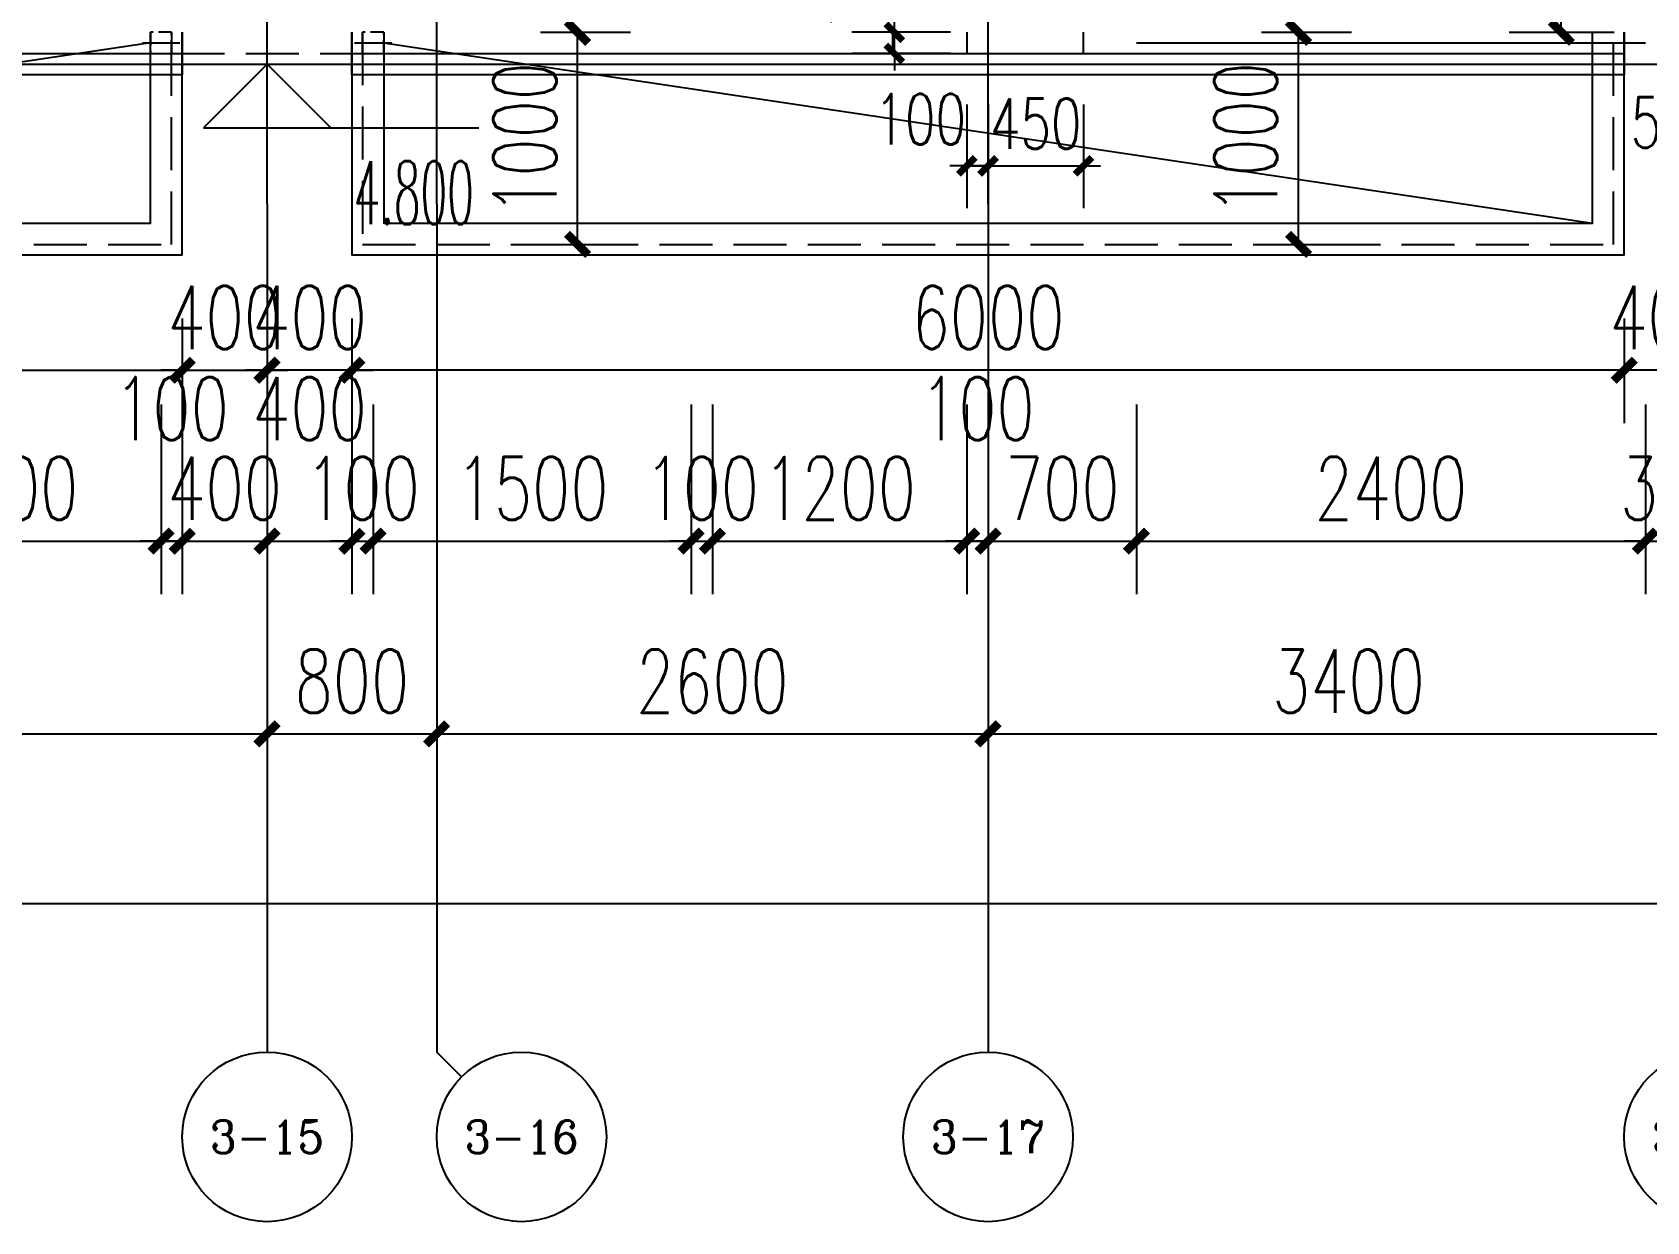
# Model space of a CAD drawing. Extents: x -59851 to 653804, y -249523 to 437614.
# Drawn here: x -18021 to -10408, y 130380 to 135988 of the extents above; entities that cross this region are included whole.
import ezdxf
from ezdxf.enums import TextEntityAlignment as Align

# ---------------------------------------------------------------- set-up
doc = ezdxf.new("R2010")
doc.units = 0
doc.header["$LTSCALE"] = 1000
doc.header["$MEASUREMENT"] = 0
doc.linetypes.add('DASH', pattern=[0.35, 0.25, -0.1])
for name, color, linetype in [('A-ROOF', 7, 'Continuous'), ('A-外装饰线脚', 7, 'Continuous'), ('A-第三道尺寸线', 105, 'Continuous'), ('A-线脚看线', 9, 'Continuous'), ('A-雨棚', 153, 'Continuous'), ('AXIS', 3, 'Continuous'), ('AXIS_TEXT', 7, 'Continuous'), ('DIM_ELEV', 3, 'Continuous'), ('DIM_SYMB', 3, 'Continuous'), ('DOTE', 16, 'Continuous'), ('PUB_TEXT', 7, 'Continuous'), ('ys', 154, 'Continuous')]:
    doc.layers.add(name, color=color, linetype=linetype)
doc.layers.add('A-第四道尺寸线(线脚尺寸)', color=105, linetype='Continuous', lineweight=5)
doc.styles.add('_TCH_AXIS', font='COMPLEX', dxfattribs={"bigfont": 'GBCBIG'})
doc.styles.add('_TCH_DIM', font='SIMPLEX.shx', dxfattribs={"width": 0.7, "bigfont": 'GBCBIG.shx'})
doc.styles.add('_TCH_DIM_T3', font='SIMPLEX.shx', dxfattribs={"width": 0.705882, "bigfont": 'GBCBIG.shx'})
doc.styles.add('COMPLEX', font='COMPLEX')
doc.dimstyles.new('_TCH_ARCH&&100', dxfattribs={"dimtxt": 297.5, "dimasz": 100, "dimexe": 250, "dimexo": 300, "dimgap": 100, "dimtad": 1, "dimdec": 0, "dimzin": 0, "dimdsep": 46, "dimtxsty": '_TCH_DIM_T3', "dimblk": 'ARCHTICK', "dimcen": 0.09, "dimclrt": 7, "dimazin": 2, "dimtfac": 1, "dimtdec": 0, "dimtix": 1, "dimtmove": 2, "dimatfit": 3, "dimfxl": 0, "dimtolj": 1, "dimtzin": 0, "dimarcsym": 0})
doc.dimstyles.new('_TCH_ARCH&&80', dxfattribs={"dimtxt": 238, "dimasz": 80, "dimexe": 200, "dimexo": 240, "dimgap": 80, "dimtad": 1, "dimdec": 0, "dimzin": 0, "dimdsep": 46, "dimtxsty": '_TCH_DIM_T3', "dimblk": 'ARCHTICK', "dimcen": 0.09, "dimclrt": 7, "dimazin": 2, "dimtfac": 1, "dimtdec": 0, "dimtix": 1, "dimtmove": 2, "dimatfit": 3, "dimfxl": 0, "dimtolj": 1, "dimtzin": 0, "dimarcsym": 0})

# ---------------------------------------------------------------- blocks, each defined once
blk = doc.blocks.new('zhouxianshouceng0329')
at = {"layer": 'DOTE'}
for p, q in [((-16913.7, 194580), (-16913.7, 205888.3)), ((-16113.7, 194580), (-16113.7, 205888.3)), ((-13513.7, 194580), (-13513.7, 205888.3))]:
    blk.add_line(p, q, dxfattribs=at)
blk = doc.blocks.new('2fxianjiao0331')
at = {"layer": 'A-外装饰线脚'}
blk.add_lwpolyline([(-185709.1, 135988.3), (-185709.1, 135888.3), (-185159.1, 135888.3), (-185159.1, 135988.3)], dxfattribs=at)
at = {"layer": 'A-线脚看线'}
blk.add_lwpolyline([(-184909.1, 135938.3), (-182509.1, 135938.3)], dxfattribs=at)
blk = doc.blocks.new('_ArchTick')
at = {"color": 0, "linetype": 'ByBlock', "const_width": 0.4}
blk.add_lwpolyline([(-0.5, -0.5), (0.5, 0.5)], dxfattribs=at)
blk = doc.blocks.new('*D298')
at = {"layer": 'A-第四道尺寸线(线脚尺寸)', "color": 0, "lineweight": -2, "transparency": 16777216}
for p, q in [((-13613.7, 135648.3), (-13613.7, 135158.7)), ((-13513.7, 135648.3), (-13513.7, 135158.7)), ((-13613.7, 135358.7), (-13693.7, 135358.7)), ((-13613.7, 135358.7), (-13513.7, 135358.7)), ((-13513.7, 135358.7), (-13433.7, 135358.7))]:
    blk.add_line(p, q, dxfattribs=at)
at = {"layer": 'Defpoints', "color": 0, "transparency": 16777216}
for p in [(-13613.7, 135888.3), (-13513.7, 135888.3), (-13513.7, 135358.7)]:
    blk.add_point(p, dxfattribs=at)
at = {"layer": 'A-第四道尺寸线(线脚尺寸)', "color": 0, "lineweight": -2, "transparency": 16777216, "xscale": 80, "yscale": 80, "zscale": 80}
blk.add_blockref('_ArchTick', (-13613.7, 135358.7), dxfattribs=at)
at = {"layer": 'A-第四道尺寸线(线脚尺寸)', "color": 0, "lineweight": -2, "transparency": 16777216, "xscale": 80, "yscale": 80, "zscale": 80, "rotation": 180}
blk.add_blockref('_ArchTick', (-13513.7, 135358.7), dxfattribs=at)
at = {"layer": 'A-第四道尺寸线(线脚尺寸)', "color": 7, "transparency": 16777216, "insert": (-13833.7, 135578.7), "char_height": 238, "attachment_point": 5, "style": '_TCH_DIM_T3'}
blk.add_mtext('\\A1;100', dxfattribs=at)
blk = doc.blocks.new('*D299')
at = {"layer": 'A-第四道尺寸线(线脚尺寸)', "color": 0, "lineweight": -2, "transparency": 16777216}
for p, q in [((-13513.7, 135648.3), (-13513.7, 135158.7)), ((-13063.7, 135648.3), (-13063.7, 135158.7)), ((-13513.7, 135358.7), (-13593.7, 135358.7)), ((-13513.7, 135358.7), (-13063.7, 135358.7)), ((-13063.7, 135358.7), (-12983.7, 135358.7))]:
    blk.add_line(p, q, dxfattribs=at)
at = {"layer": 'Defpoints', "color": 0, "transparency": 16777216}
for p in [(-13513.7, 135888.3), (-13063.7, 135888.3), (-13063.7, 135358.7)]:
    blk.add_point(p, dxfattribs=at)
at = {"layer": 'A-第四道尺寸线(线脚尺寸)', "color": 0, "lineweight": -2, "transparency": 16777216, "xscale": 80, "yscale": 80, "zscale": 80}
blk.add_blockref('_ArchTick', (-13513.7, 135358.7), dxfattribs=at)
at = {"layer": 'A-第四道尺寸线(线脚尺寸)', "color": 0, "lineweight": -2, "transparency": 16777216, "xscale": 80, "yscale": 80, "zscale": 80, "rotation": 180}
blk.add_blockref('_ArchTick', (-13063.7, 135358.7), dxfattribs=at)
at = {"layer": 'A-第四道尺寸线(线脚尺寸)', "color": 7, "transparency": 16777216, "insert": (-13288.7, 135557.7), "char_height": 238, "attachment_point": 5, "style": '_TCH_DIM_T3'}
blk.add_mtext('\\A1;450', dxfattribs=at)
blk = doc.blocks.new('*D300')
at = {"layer": 'A-第四道尺寸线(线脚尺寸)', "color": 0, "lineweight": -2, "transparency": 16777216}
for p, q in [((-10163.7, 135648.3), (-10163.7, 135143)), ((-10113.7, 135648.3), (-10113.7, 135143)), ((-10163.7, 135343), (-10243.7, 135343)), ((-10163.7, 135343), (-10113.7, 135343)), ((-10113.7, 135343), (-10033.7, 135343))]:
    blk.add_line(p, q, dxfattribs=at)
at = {"layer": 'Defpoints', "color": 0, "transparency": 16777216}
for p in [(-10163.7, 135888.3), (-10113.7, 135888.3), (-10113.7, 135343)]:
    blk.add_point(p, dxfattribs=at)
at = {"layer": 'A-第四道尺寸线(线脚尺寸)', "color": 0, "lineweight": -2, "transparency": 16777216, "xscale": 80, "yscale": 80, "zscale": 80}
blk.add_blockref('_ArchTick', (-10163.7, 135343), dxfattribs=at)
at = {"layer": 'A-第四道尺寸线(线脚尺寸)', "color": 0, "lineweight": -2, "transparency": 16777216, "xscale": 80, "yscale": 80, "zscale": 80, "rotation": 180}
blk.add_blockref('_ArchTick', (-10113.7, 135343), dxfattribs=at)
at = {"layer": 'A-第四道尺寸线(线脚尺寸)', "color": 7, "transparency": 16777216, "insert": (-10338.9, 135563), "char_height": 238, "attachment_point": 5, "style": '_TCH_DIM_T3'}
blk.add_mtext('\\A1;50', dxfattribs=at)
blk = doc.blocks.new('*D310')
at = {"layer": 'A-第四道尺寸线(线脚尺寸)', "color": 0, "lineweight": -2, "transparency": 16777216}
for p, q in [((-13955.6, 135988.3), (-13955.6, 136068.3)), ((-13690.2, 135988.3), (-14155.6, 135988.3)), ((-13955.6, 135888.3), (-13955.6, 135988.3)), ((-13690.2, 135888.3), (-14155.6, 135888.3)), ((-13955.6, 135888.3), (-13955.6, 135808.3))]:
    blk.add_line(p, q, dxfattribs=at)
at = {"layer": 'Defpoints', "color": 0, "transparency": 16777216}
for p in [(-13955.6, 135988.3), (-13450.2, 135988.3), (-13450.2, 135888.3)]:
    blk.add_point(p, dxfattribs=at)
at = {"layer": 'A-第四道尺寸线(线脚尺寸)', "color": 0, "lineweight": -2, "transparency": 16777216, "xscale": 80, "yscale": 80, "zscale": 80}
for p, rotation in [((-13955.6, 135988.3), 270), ((-13955.6, 135888.3), 90)]:
    blk.add_blockref('_ArchTick', p, dxfattribs=dict(at, rotation=rotation))
at = {"layer": 'A-第四道尺寸线(线脚尺寸)', "color": 7, "transparency": 16777216, "insert": (-14175.6, 136208.3), "char_height": 238, "attachment_point": 5, "rotation": 90, "style": '_TCH_DIM_T3'}
blk.add_mtext('\\A1;100', dxfattribs=at)
blk = doc.blocks.new('*D1005')
at = {"layer": 'A-第三道尺寸线', "color": 0, "lineweight": -2, "transparency": 16777216}
for p, q in [((-11056.4, 137588.3), (-10560.4, 137588.3)), ((-10810.4, 135988.3), (-10810.4, 137588.3)), ((-11056.4, 135988.3), (-10560.4, 135988.3))]:
    blk.add_line(p, q, dxfattribs=at)
at = {"layer": 'Defpoints', "color": 0, "transparency": 16777216}
for p in [(-11356.4, 137588.3), (-10810.4, 137588.3), (-11356.4, 135988.3)]:
    blk.add_point(p, dxfattribs=at)
at = {"layer": 'A-第三道尺寸线', "color": 0, "lineweight": -2, "transparency": 16777216, "xscale": 100, "yscale": 100, "zscale": 100}
for p, rotation in [((-10810.4, 137588.3), 90), ((-10810.4, 135988.3), 270)]:
    blk.add_blockref('_ArchTick', p, dxfattribs=dict(at, rotation=rotation))
at = {"layer": 'A-第三道尺寸线', "color": 7, "transparency": 16777216, "insert": (-11059.2, 136788.3), "char_height": 297.5, "attachment_point": 5, "rotation": 90, "style": '_TCH_DIM_T3'}
blk.add_mtext('\\A1;1600', dxfattribs=at)
blk = doc.blocks.new('*D1557')
at = {"layer": 'A-第三道尺寸线', "color": 0, "lineweight": -2, "transparency": 16777216}
for p, q in [((-12224.9, 135988.3), (-11799.5, 135988.3)), ((-12049.5, 134988.3), (-12049.5, 135988.3)), ((-12224.9, 134988.3), (-11799.5, 134988.3))]:
    blk.add_line(p, q, dxfattribs=at)
at = {"layer": 'Defpoints', "color": 0, "transparency": 16777216}
for p in [(-12524.9, 135988.3), (-12049.5, 135988.3), (-12524.9, 134988.3)]:
    blk.add_point(p, dxfattribs=at)
at = {"layer": 'A-第三道尺寸线', "color": 0, "lineweight": -2, "transparency": 16777216, "xscale": 100, "yscale": 100, "zscale": 100}
for p, rotation in [((-12049.5, 135988.3), 90), ((-12049.5, 134988.3), 270)]:
    blk.add_blockref('_ArchTick', p, dxfattribs=dict(at, rotation=rotation))
at = {"layer": 'A-第三道尺寸线', "color": 7, "transparency": 16777216, "insert": (-12298.3, 135488.3), "char_height": 297.5, "attachment_point": 5, "rotation": 90, "style": '_TCH_DIM_T3'}
blk.add_mtext('\\A1;1000', dxfattribs=at)
blk = doc.blocks.new('*D1558')
at = {"layer": 'A-第三道尺寸线', "color": 0, "lineweight": -2, "transparency": 16777216}
for p, q in [((-15624.9, 135988.3), (-15199.5, 135988.3)), ((-15449.5, 134988.3), (-15449.5, 135988.3)), ((-15624.9, 134988.3), (-15199.5, 134988.3))]:
    blk.add_line(p, q, dxfattribs=at)
at = {"layer": 'Defpoints', "color": 0, "transparency": 16777216}
for p in [(-15924.9, 135988.3), (-15449.5, 135988.3), (-15924.9, 134988.3)]:
    blk.add_point(p, dxfattribs=at)
at = {"layer": 'A-第三道尺寸线', "color": 0, "lineweight": -2, "transparency": 16777216, "xscale": 100, "yscale": 100, "zscale": 100}
for p, rotation in [((-15449.5, 135988.3), 90), ((-15449.5, 134988.3), 270)]:
    blk.add_blockref('_ArchTick', p, dxfattribs=dict(at, rotation=rotation))
at = {"layer": 'A-第三道尺寸线', "color": 7, "transparency": 16777216, "insert": (-15698.3, 135488.3), "char_height": 297.5, "attachment_point": 5, "rotation": 90, "style": '_TCH_DIM_T3'}
blk.add_mtext('\\A1;1000', dxfattribs=at)
blk = doc.blocks.new('*D2696')
at = {"layer": 'A-第三道尺寸线', "color": 0, "lineweight": -2, "transparency": 16777216}
for p, q in [((-10413.7, 134232.6), (-10413.7, 133339)), ((-10113.7, 134232.6), (-10113.7, 133339)), ((-10413.7, 133589), (-10513.7, 133589)), ((-10413.7, 133589), (-10113.7, 133589)), ((-10113.7, 133589), (-10013.7, 133589))]:
    blk.add_line(p, q, dxfattribs=at)
at = {"layer": 'Defpoints', "color": 0, "transparency": 16777216}
for p in [(-10413.7, 134532.6), (-10113.7, 134532.6), (-10113.7, 133589)]:
    blk.add_point(p, dxfattribs=at)
at = {"layer": 'A-第三道尺寸线', "color": 0, "lineweight": -2, "transparency": 16777216, "xscale": 100, "yscale": 100, "zscale": 100}
blk.add_blockref('_ArchTick', (-10413.7, 133589), dxfattribs=at)
at = {"layer": 'A-第三道尺寸线', "color": 0, "lineweight": -2, "transparency": 16777216, "xscale": 100, "yscale": 100, "zscale": 100, "rotation": 180}
blk.add_blockref('_ArchTick', (-10113.7, 133589), dxfattribs=at)
at = {"layer": 'A-第三道尺寸线', "color": 7, "transparency": 16777216, "insert": (-10263.7, 133837.7), "char_height": 297.5, "attachment_point": 5, "style": '_TCH_DIM_T3'}
blk.add_mtext('\\A1;300', dxfattribs=at)
blk = doc.blocks.new('*D2697')
at = {"layer": 'A-第三道尺寸线', "color": 0, "lineweight": -2, "transparency": 16777216}
for p, q in [((-12813.7, 134232.6), (-12813.7, 133339)), ((-10413.7, 134232.6), (-10413.7, 133339)), ((-12813.7, 133589), (-10413.7, 133589))]:
    blk.add_line(p, q, dxfattribs=at)
at = {"layer": 'Defpoints', "color": 0, "transparency": 16777216}
for p in [(-12813.7, 134532.6), (-10413.7, 134532.6), (-10413.7, 133589)]:
    blk.add_point(p, dxfattribs=at)
at = {"layer": 'A-第三道尺寸线', "color": 0, "lineweight": -2, "transparency": 16777216, "xscale": 100, "yscale": 100, "zscale": 100, "rotation": 180}
blk.add_blockref('_ArchTick', (-12813.7, 133589), dxfattribs=at)
at = {"layer": 'A-第三道尺寸线', "color": 0, "lineweight": -2, "transparency": 16777216, "xscale": 100, "yscale": 100, "zscale": 100}
blk.add_blockref('_ArchTick', (-10413.7, 133589), dxfattribs=at)
at = {"layer": 'A-第三道尺寸线', "color": 7, "transparency": 16777216, "insert": (-11613.7, 133837.7), "char_height": 297.5, "attachment_point": 5, "style": '_TCH_DIM_T3'}
blk.add_mtext('\\A1;2400', dxfattribs=at)
blk = doc.blocks.new('*D2698')
at = {"layer": 'A-第三道尺寸线', "color": 0, "lineweight": -2, "transparency": 16777216}
for p, q in [((-13513.7, 134232.6), (-13513.7, 133339)), ((-12813.7, 134232.6), (-12813.7, 133339)), ((-13513.7, 133589), (-13613.7, 133589)), ((-13513.7, 133589), (-12813.7, 133589)), ((-12813.7, 133589), (-12713.7, 133589))]:
    blk.add_line(p, q, dxfattribs=at)
at = {"layer": 'Defpoints', "color": 0, "transparency": 16777216}
for p in [(-13513.7, 134532.6), (-12813.7, 134532.6), (-12813.7, 133589)]:
    blk.add_point(p, dxfattribs=at)
at = {"layer": 'A-第三道尺寸线', "color": 0, "lineweight": -2, "transparency": 16777216, "xscale": 100, "yscale": 100, "zscale": 100}
blk.add_blockref('_ArchTick', (-13513.7, 133589), dxfattribs=at)
at = {"layer": 'A-第三道尺寸线', "color": 0, "lineweight": -2, "transparency": 16777216, "xscale": 100, "yscale": 100, "zscale": 100, "rotation": 180}
blk.add_blockref('_ArchTick', (-12813.7, 133589), dxfattribs=at)
at = {"layer": 'A-第三道尺寸线', "color": 7, "transparency": 16777216, "insert": (-13163.7, 133837.7), "char_height": 297.5, "attachment_point": 5, "style": '_TCH_DIM_T3'}
blk.add_mtext('\\A1;700', dxfattribs=at)
blk = doc.blocks.new('*D2699')
at = {"layer": 'A-第三道尺寸线', "color": 0, "lineweight": -2, "transparency": 16777216}
for p, q in [((-13613.7, 134232.6), (-13613.7, 133339)), ((-13513.7, 134232.6), (-13513.7, 133339)), ((-13613.7, 133589), (-13713.7, 133589)), ((-13613.7, 133589), (-13513.7, 133589)), ((-13513.7, 133589), (-13413.7, 133589))]:
    blk.add_line(p, q, dxfattribs=at)
at = {"layer": 'Defpoints', "color": 0, "transparency": 16777216}
for p in [(-13613.7, 134532.6), (-13513.7, 134532.6), (-13513.7, 133589)]:
    blk.add_point(p, dxfattribs=at)
at = {"layer": 'A-第三道尺寸线', "color": 0, "lineweight": -2, "transparency": 16777216, "xscale": 100, "yscale": 100, "zscale": 100}
blk.add_blockref('_ArchTick', (-13613.7, 133589), dxfattribs=at)
at = {"layer": 'A-第三道尺寸线', "color": 0, "lineweight": -2, "transparency": 16777216, "xscale": 100, "yscale": 100, "zscale": 100, "rotation": 180}
blk.add_blockref('_ArchTick', (-13513.7, 133589), dxfattribs=at)
at = {"layer": 'A-第三道尺寸线', "color": 7, "transparency": 16777216, "insert": (-13563.7, 134214), "char_height": 297.5, "attachment_point": 5, "style": '_TCH_DIM_T3'}
blk.add_mtext('\\A1;100', dxfattribs=at)
blk = doc.blocks.new('*D2700')
at = {"layer": 'A-第三道尺寸线', "color": 0, "lineweight": -2, "transparency": 16777216}
for p, q in [((-14813.7, 134232.6), (-14813.7, 133339)), ((-13613.7, 134232.6), (-13613.7, 133339)), ((-14813.7, 133589), (-13613.7, 133589))]:
    blk.add_line(p, q, dxfattribs=at)
at = {"layer": 'Defpoints', "color": 0, "transparency": 16777216}
for p in [(-14813.7, 134532.6), (-13613.7, 134532.6), (-13613.7, 133589)]:
    blk.add_point(p, dxfattribs=at)
at = {"layer": 'A-第三道尺寸线', "color": 0, "lineweight": -2, "transparency": 16777216, "xscale": 100, "yscale": 100, "zscale": 100, "rotation": 180}
blk.add_blockref('_ArchTick', (-14813.7, 133589), dxfattribs=at)
at = {"layer": 'A-第三道尺寸线', "color": 0, "lineweight": -2, "transparency": 16777216, "xscale": 100, "yscale": 100, "zscale": 100}
blk.add_blockref('_ArchTick', (-13613.7, 133589), dxfattribs=at)
at = {"layer": 'A-第三道尺寸线', "color": 7, "transparency": 16777216, "insert": (-14213.7, 133837.7), "char_height": 297.5, "attachment_point": 5, "style": '_TCH_DIM_T3'}
blk.add_mtext('\\A1;1200', dxfattribs=at)
blk = doc.blocks.new('*D2701')
at = {"layer": 'A-第三道尺寸线', "color": 0, "lineweight": -2, "transparency": 16777216}
for p, q in [((-14913.7, 134232.6), (-14913.7, 133339)), ((-14813.7, 134232.6), (-14813.7, 133339)), ((-14913.7, 133589), (-15013.7, 133589)), ((-14913.7, 133589), (-14813.7, 133589)), ((-14813.7, 133589), (-14713.7, 133589))]:
    blk.add_line(p, q, dxfattribs=at)
at = {"layer": 'Defpoints', "color": 0, "transparency": 16777216}
for p in [(-14913.7, 134532.6), (-14813.7, 134532.6), (-14813.7, 133589)]:
    blk.add_point(p, dxfattribs=at)
at = {"layer": 'A-第三道尺寸线', "color": 0, "lineweight": -2, "transparency": 16777216, "xscale": 100, "yscale": 100, "zscale": 100}
blk.add_blockref('_ArchTick', (-14913.7, 133589), dxfattribs=at)
at = {"layer": 'A-第三道尺寸线', "color": 0, "lineweight": -2, "transparency": 16777216, "xscale": 100, "yscale": 100, "zscale": 100, "rotation": 180}
blk.add_blockref('_ArchTick', (-14813.7, 133589), dxfattribs=at)
at = {"layer": 'A-第三道尺寸线', "color": 7, "transparency": 16777216, "insert": (-14863.7, 133837.7), "char_height": 297.5, "attachment_point": 5, "style": '_TCH_DIM_T3'}
blk.add_mtext('\\A1;100', dxfattribs=at)
blk = doc.blocks.new('*D2702')
at = {"layer": 'A-第三道尺寸线', "color": 0, "lineweight": -2, "transparency": 16777216}
for p, q in [((-16413.7, 134232.6), (-16413.7, 133339)), ((-14913.7, 134232.6), (-14913.7, 133339)), ((-16413.7, 133589), (-14913.7, 133589))]:
    blk.add_line(p, q, dxfattribs=at)
at = {"layer": 'Defpoints', "color": 0, "transparency": 16777216}
for p in [(-16413.7, 134532.6), (-14913.7, 134532.6), (-14913.7, 133589)]:
    blk.add_point(p, dxfattribs=at)
at = {"layer": 'A-第三道尺寸线', "color": 0, "lineweight": -2, "transparency": 16777216, "xscale": 100, "yscale": 100, "zscale": 100, "rotation": 180}
blk.add_blockref('_ArchTick', (-16413.7, 133589), dxfattribs=at)
at = {"layer": 'A-第三道尺寸线', "color": 0, "lineweight": -2, "transparency": 16777216, "xscale": 100, "yscale": 100, "zscale": 100}
blk.add_blockref('_ArchTick', (-14913.7, 133589), dxfattribs=at)
at = {"layer": 'A-第三道尺寸线', "color": 7, "transparency": 16777216, "insert": (-15663.7, 133837.7), "char_height": 297.5, "attachment_point": 5, "style": '_TCH_DIM_T3'}
blk.add_mtext('\\A1;1500', dxfattribs=at)
blk = doc.blocks.new('*D2703')
at = {"layer": 'A-第三道尺寸线', "color": 0, "lineweight": -2, "transparency": 16777216}
for p, q in [((-16513.7, 134232.6), (-16513.7, 133339)), ((-16413.7, 134232.6), (-16413.7, 133339)), ((-16513.7, 133589), (-16613.7, 133589)), ((-16513.7, 133589), (-16413.7, 133589)), ((-16413.7, 133589), (-16313.7, 133589))]:
    blk.add_line(p, q, dxfattribs=at)
at = {"layer": 'Defpoints', "color": 0, "transparency": 16777216}
for p in [(-16513.7, 134532.6), (-16413.7, 134532.6), (-16413.7, 133589)]:
    blk.add_point(p, dxfattribs=at)
at = {"layer": 'A-第三道尺寸线', "color": 0, "lineweight": -2, "transparency": 16777216, "xscale": 100, "yscale": 100, "zscale": 100}
blk.add_blockref('_ArchTick', (-16513.7, 133589), dxfattribs=at)
at = {"layer": 'A-第三道尺寸线', "color": 0, "lineweight": -2, "transparency": 16777216, "xscale": 100, "yscale": 100, "zscale": 100, "rotation": 180}
blk.add_blockref('_ArchTick', (-16413.7, 133589), dxfattribs=at)
at = {"layer": 'A-第三道尺寸线', "color": 7, "transparency": 16777216, "insert": (-16463.7, 133837.7), "char_height": 297.5, "attachment_point": 5, "style": '_TCH_DIM_T3'}
blk.add_mtext('\\A1;100', dxfattribs=at)
blk = doc.blocks.new('*D2704')
at = {"layer": 'A-第三道尺寸线', "color": 0, "lineweight": -2, "transparency": 16777216}
for p, q in [((-16913.7, 134232.6), (-16913.7, 133339)), ((-16513.7, 134232.6), (-16513.7, 133339)), ((-16913.7, 133589), (-16513.7, 133589))]:
    blk.add_line(p, q, dxfattribs=at)
at = {"layer": 'Defpoints', "color": 0, "transparency": 16777216}
for p in [(-16913.7, 134532.6), (-16513.7, 134532.6), (-16513.7, 133589)]:
    blk.add_point(p, dxfattribs=at)
at = {"layer": 'A-第三道尺寸线', "color": 0, "lineweight": -2, "transparency": 16777216, "xscale": 100, "yscale": 100, "zscale": 100, "rotation": 180}
blk.add_blockref('_ArchTick', (-16913.7, 133589), dxfattribs=at)
at = {"layer": 'A-第三道尺寸线', "color": 0, "lineweight": -2, "transparency": 16777216, "xscale": 100, "yscale": 100, "zscale": 100}
blk.add_blockref('_ArchTick', (-16513.7, 133589), dxfattribs=at)
at = {"layer": 'A-第三道尺寸线', "color": 7, "transparency": 16777216, "insert": (-16713.7, 134214), "char_height": 297.5, "attachment_point": 5, "style": '_TCH_DIM_T3'}
blk.add_mtext('\\A1;400', dxfattribs=at)
blk = doc.blocks.new('*D2705')
at = {"layer": 'A-第三道尺寸线', "color": 0, "lineweight": -2, "transparency": 16777216}
for p, q in [((-17313.7, 134232.6), (-17313.7, 133339)), ((-16913.7, 134232.6), (-16913.7, 133339)), ((-17313.7, 133589), (-17413.7, 133589)), ((-17313.7, 133589), (-16913.7, 133589)), ((-16913.7, 133589), (-16813.7, 133589))]:
    blk.add_line(p, q, dxfattribs=at)
at = {"layer": 'Defpoints', "color": 0, "transparency": 16777216}
for p in [(-17313.7, 134532.6), (-16913.7, 134532.6), (-16913.7, 133589)]:
    blk.add_point(p, dxfattribs=at)
at = {"layer": 'A-第三道尺寸线', "color": 0, "lineweight": -2, "transparency": 16777216, "xscale": 100, "yscale": 100, "zscale": 100}
blk.add_blockref('_ArchTick', (-17313.7, 133589), dxfattribs=at)
at = {"layer": 'A-第三道尺寸线', "color": 0, "lineweight": -2, "transparency": 16777216, "xscale": 100, "yscale": 100, "zscale": 100, "rotation": 180}
blk.add_blockref('_ArchTick', (-16913.7, 133589), dxfattribs=at)
at = {"layer": 'A-第三道尺寸线', "color": 7, "transparency": 16777216, "insert": (-17113.7, 133837.7), "char_height": 297.5, "attachment_point": 5, "style": '_TCH_DIM_T3'}
blk.add_mtext('\\A1;400', dxfattribs=at)
blk = doc.blocks.new('*D2706')
at = {"layer": 'A-第三道尺寸线', "color": 0, "lineweight": -2, "transparency": 16777216}
for p, q in [((-17413.7, 134232.6), (-17413.7, 133339)), ((-17313.7, 134232.6), (-17313.7, 133339)), ((-17413.7, 133589), (-17513.7, 133589)), ((-17413.7, 133589), (-17313.7, 133589)), ((-17313.7, 133589), (-17213.7, 133589))]:
    blk.add_line(p, q, dxfattribs=at)
at = {"layer": 'Defpoints', "color": 0, "transparency": 16777216}
for p in [(-17413.7, 134532.6), (-17313.7, 134532.6), (-17313.7, 133589)]:
    blk.add_point(p, dxfattribs=at)
at = {"layer": 'A-第三道尺寸线', "color": 0, "lineweight": -2, "transparency": 16777216, "xscale": 100, "yscale": 100, "zscale": 100}
blk.add_blockref('_ArchTick', (-17413.7, 133589), dxfattribs=at)
at = {"layer": 'A-第三道尺寸线', "color": 0, "lineweight": -2, "transparency": 16777216, "xscale": 100, "yscale": 100, "zscale": 100, "rotation": 180}
blk.add_blockref('_ArchTick', (-17313.7, 133589), dxfattribs=at)
at = {"layer": 'A-第三道尺寸线', "color": 7, "transparency": 16777216, "insert": (-17363.7, 134214), "char_height": 297.5, "attachment_point": 5, "style": '_TCH_DIM_T3'}
blk.add_mtext('\\A1;100', dxfattribs=at)
blk = doc.blocks.new('*D2707')
at = {"layer": 'A-第三道尺寸线', "color": 0, "lineweight": -2, "transparency": 16777216}
for p, q in [((-18913.7, 134232.6), (-18913.7, 133339)), ((-17413.7, 134232.6), (-17413.7, 133339)), ((-18913.7, 133589), (-17413.7, 133589))]:
    blk.add_line(p, q, dxfattribs=at)
at = {"layer": 'Defpoints', "color": 0, "transparency": 16777216}
for p in [(-18913.7, 134532.6), (-17413.7, 134532.6), (-17413.7, 133589)]:
    blk.add_point(p, dxfattribs=at)
at = {"layer": 'A-第三道尺寸线', "color": 0, "lineweight": -2, "transparency": 16777216, "xscale": 100, "yscale": 100, "zscale": 100, "rotation": 180}
blk.add_blockref('_ArchTick', (-18913.7, 133589), dxfattribs=at)
at = {"layer": 'A-第三道尺寸线', "color": 0, "lineweight": -2, "transparency": 16777216, "xscale": 100, "yscale": 100, "zscale": 100}
blk.add_blockref('_ArchTick', (-17413.7, 133589), dxfattribs=at)
at = {"layer": 'A-第三道尺寸线', "color": 7, "transparency": 16777216, "insert": (-18163.7, 133837.7), "char_height": 297.5, "attachment_point": 5, "style": '_TCH_DIM_T3'}
blk.add_mtext('\\A1;1500', dxfattribs=at)
blk = doc.blocks.new('*D3007')
at = {"layer": 'AXIS', "color": 0, "lineweight": -2, "transparency": 16777216}
for p, q in [((-20313.7, 134880), (-20313.7, 132430)), ((-16913.7, 134880), (-16913.7, 132430)), ((-20313.7, 132680), (-16913.7, 132680))]:
    blk.add_line(p, q, dxfattribs=at)
at = {"layer": 'Defpoints', "color": 0, "transparency": 16777216}
for p in [(-20313.7, 135180), (-16913.7, 135180), (-16913.7, 132680)]:
    blk.add_point(p, dxfattribs=at)
at = {"layer": 'AXIS', "color": 0, "lineweight": -2, "transparency": 16777216, "xscale": 100, "yscale": 100, "zscale": 100, "rotation": 180}
blk.add_blockref('_ArchTick', (-20313.7, 132680), dxfattribs=at)
at = {"layer": 'AXIS', "color": 0, "lineweight": -2, "transparency": 16777216, "xscale": 100, "yscale": 100, "zscale": 100}
blk.add_blockref('_ArchTick', (-16913.7, 132680), dxfattribs=at)
at = {"layer": 'AXIS', "color": 7, "transparency": 16777216, "insert": (-18613.7, 132928.8), "char_height": 297.5, "attachment_point": 5, "style": '_TCH_DIM_T3'}
blk.add_mtext('\\A1;3400', dxfattribs=at)
blk = doc.blocks.new('*D3008')
at = {"layer": 'AXIS', "color": 0, "lineweight": -2, "transparency": 16777216}
for p, q in [((-16913.7, 134880), (-16913.7, 132430)), ((-16113.7, 134880), (-16113.7, 132430)), ((-16913.7, 132680), (-16113.7, 132680))]:
    blk.add_line(p, q, dxfattribs=at)
at = {"layer": 'Defpoints', "color": 0, "transparency": 16777216}
for p in [(-16913.7, 135180), (-16113.7, 135180), (-16113.7, 132680)]:
    blk.add_point(p, dxfattribs=at)
at = {"layer": 'AXIS', "color": 0, "lineweight": -2, "transparency": 16777216, "xscale": 100, "yscale": 100, "zscale": 100, "rotation": 180}
blk.add_blockref('_ArchTick', (-16913.7, 132680), dxfattribs=at)
at = {"layer": 'AXIS', "color": 0, "lineweight": -2, "transparency": 16777216, "xscale": 100, "yscale": 100, "zscale": 100}
blk.add_blockref('_ArchTick', (-16113.7, 132680), dxfattribs=at)
at = {"layer": 'AXIS', "color": 7, "transparency": 16777216, "insert": (-16513.7, 132928.8), "char_height": 297.5, "attachment_point": 5, "style": '_TCH_DIM_T3'}
blk.add_mtext('\\A1;800', dxfattribs=at)
blk = doc.blocks.new('*D3009')
at = {"layer": 'AXIS', "color": 0, "lineweight": -2, "transparency": 16777216}
for p, q in [((-16113.7, 134880), (-16113.7, 132430)), ((-13513.7, 134880), (-13513.7, 132430)), ((-16113.7, 132680), (-13513.7, 132680))]:
    blk.add_line(p, q, dxfattribs=at)
at = {"layer": 'Defpoints', "color": 0, "transparency": 16777216}
for p in [(-16113.7, 135180), (-13513.7, 135180), (-13513.7, 132680)]:
    blk.add_point(p, dxfattribs=at)
at = {"layer": 'AXIS', "color": 0, "lineweight": -2, "transparency": 16777216, "xscale": 100, "yscale": 100, "zscale": 100, "rotation": 180}
blk.add_blockref('_ArchTick', (-16113.7, 132680), dxfattribs=at)
at = {"layer": 'AXIS', "color": 0, "lineweight": -2, "transparency": 16777216, "xscale": 100, "yscale": 100, "zscale": 100}
blk.add_blockref('_ArchTick', (-13513.7, 132680), dxfattribs=at)
at = {"layer": 'AXIS', "color": 7, "transparency": 16777216, "insert": (-14813.7, 132928.8), "char_height": 297.5, "attachment_point": 5, "style": '_TCH_DIM_T3'}
blk.add_mtext('\\A1;2600', dxfattribs=at)
blk = doc.blocks.new('*D3010')
at = {"layer": 'AXIS', "color": 0, "lineweight": -2, "transparency": 16777216}
for p, q in [((-13513.7, 134880), (-13513.7, 132430)), ((-10113.7, 134880), (-10113.7, 132430)), ((-13513.7, 132680), (-10113.7, 132680))]:
    blk.add_line(p, q, dxfattribs=at)
at = {"layer": 'Defpoints', "color": 0, "transparency": 16777216}
for p in [(-13513.7, 135180), (-10113.7, 135180), (-10113.7, 132680)]:
    blk.add_point(p, dxfattribs=at)
at = {"layer": 'AXIS', "color": 0, "lineweight": -2, "transparency": 16777216, "xscale": 100, "yscale": 100, "zscale": 100, "rotation": 180}
blk.add_blockref('_ArchTick', (-13513.7, 132680), dxfattribs=at)
at = {"layer": 'AXIS', "color": 0, "lineweight": -2, "transparency": 16777216, "xscale": 100, "yscale": 100, "zscale": 100}
blk.add_blockref('_ArchTick', (-10113.7, 132680), dxfattribs=at)
at = {"layer": 'AXIS', "color": 7, "transparency": 16777216, "insert": (-11813.7, 132928.8), "char_height": 297.5, "attachment_point": 5, "style": '_TCH_DIM_T3'}
blk.add_mtext('\\A1;3400', dxfattribs=at)
blk = doc.blocks.new('*D3019')
at = {"layer": 'AXIS', "color": 0, "lineweight": -2, "transparency": 16777216}
for p, q in [((-44213.7, 133039), (-44213.7, 131630)), ((4686.3, 133039), (4686.3, 131630)), ((-44213.7, 131880), (4686.3, 131880))]:
    blk.add_line(p, q, dxfattribs=at)
at = {"layer": 'Defpoints', "color": 0, "transparency": 16777216}
for p in [(-44213.7, 133339), (4686.3, 133339), (4686.3, 131880)]:
    blk.add_point(p, dxfattribs=at)
at = {"layer": 'AXIS', "color": 0, "lineweight": -2, "transparency": 16777216, "xscale": 100, "yscale": 100, "zscale": 100, "rotation": 180}
blk.add_blockref('_ArchTick', (-44213.7, 131880), dxfattribs=at)
at = {"layer": 'AXIS', "color": 0, "lineweight": -2, "transparency": 16777216, "xscale": 100, "yscale": 100, "zscale": 100}
blk.add_blockref('_ArchTick', (4686.3, 131880), dxfattribs=at)
at = {"layer": 'AXIS', "color": 7, "transparency": 16777216, "insert": (-19763.7, 132128.8), "char_height": 297.5, "attachment_point": 5, "style": '_TCH_DIM_T3'}
blk.add_mtext('\\A1;48900', dxfattribs=at)
blk = doc.blocks.new('_AXISO')
blk.add_circle((0, 0), 0.5)
at = {"layer": 'AXIS_TEXT', "style": 'COMPLEX', "width": 1.041667}
blk.add_attdef('A', text='', height=0.56, dxfattribs=at).set_placement((-0.25, -0.28), (0.25, -0.28), align=Align.FIT)
blk = doc.blocks.new('rqwerqwrqq')
at = {"layer": 'A-ROOF'}
for p, q in [((-158694.2, 241960.5), (-152694.2, 241960.5)), ((-151894.2, 241960.5), (-145894.2, 241960.5))]:
    blk.add_line(p, q, dxfattribs=at)
for points in [[(-158694.2, 242010.5), (-152694.2, 242010.5), (-152694.2, 241910.5), (-158694.2, 241910.5)], [(-151894.2, 242010.5), (-145894.2, 242010.5), (-145894.2, 241910.5), (-151894.2, 241910.5)]]:
    blk.add_lwpolyline(points, close=True, dxfattribs=at)
at = {"layer": 'A-外装饰线脚'}
for points in [[(-152694.2, 242110.5), (-152694.2, 241960.5), (-151894.2, 241960.5), (-151894.2, 242110.5)], [(-145894.2, 242110.5), (-145894.2, 241960.5), (-145094.2, 241960.5), (-145094.2, 242110.5)]]:
    blk.add_lwpolyline(points, dxfattribs=at)
at = {"layer": 'DIM_ELEV'}
for p, q in [((-152294.2, 241960.5), (-152594.2, 241660.5)), ((-152294.2, 241960.5), (-151994.2, 241660.5)), ((-152594.2, 241660.5), (-151296, 241660.5))]:
    blk.add_line(p, q, dxfattribs=at)
at = {"layer": 'PUB_TEXT', "style": '_TCH_DIM', "width": 0.494118}
blk.add_text('4.800', height=297.5, dxfattribs=at).set_placement((-151886, 241205.5))
blk = doc.blocks.new('*D3547')
at = {"layer": 'A-第三道尺寸线', "color": 0, "lineweight": -2, "transparency": 16777216}
for p, q in [((-10513.7, 134638.3), (-10513.7, 134144.9)), ((-10113.7, 134638.3), (-10113.7, 134144.9)), ((-10513.7, 134394.9), (-10613.7, 134394.9)), ((-10113.7, 134394.9), (-10513.7, 134394.9)), ((-10113.7, 134394.9), (-10013.7, 134394.9))]:
    blk.add_line(p, q, dxfattribs=at)
at = {"layer": 'Defpoints', "color": 0, "transparency": 16777216}
for p in [(-10513.7, 134938.3), (-10113.7, 134938.3), (-10513.7, 134394.9)]:
    blk.add_point(p, dxfattribs=at)
at = {"layer": 'A-第三道尺寸线', "color": 0, "lineweight": -2, "transparency": 16777216, "xscale": 100, "yscale": 100, "zscale": 100}
for p, rotation in [((-10513.7, 134394.9), 8.345775484160268e-12), ((-10113.7, 134394.9), 180.0000000000084)]:
    blk.add_blockref('_ArchTick', p, dxfattribs=dict(at, rotation=rotation))
at = {"layer": 'A-第三道尺寸线', "color": 7, "transparency": 16777216, "insert": (-10313.7, 134643.6), "char_height": 297.5, "attachment_point": 5, "style": '_TCH_DIM_T3'}
blk.add_mtext('\\A1;400', dxfattribs=at)
blk = doc.blocks.new('*D3548')
at = {"layer": 'A-第三道尺寸线', "color": 0, "lineweight": -2, "transparency": 16777216}
for p, q in [((-16513.7, 134638.3), (-16513.7, 134144.9)), ((-10513.7, 134638.3), (-10513.7, 134144.9)), ((-10513.7, 134394.9), (-16513.7, 134394.9))]:
    blk.add_line(p, q, dxfattribs=at)
at = {"layer": 'Defpoints', "color": 0, "transparency": 16777216}
for p in [(-16513.7, 134938.3), (-10513.7, 134938.3), (-16513.7, 134394.9)]:
    blk.add_point(p, dxfattribs=at)
at = {"layer": 'A-第三道尺寸线', "color": 0, "lineweight": -2, "transparency": 16777216, "xscale": 100, "yscale": 100, "zscale": 100}
for p, rotation in [((-16513.7, 134394.9), 179.9999999999994), ((-10513.7, 134394.9), 359.9999999999994)]:
    blk.add_blockref('_ArchTick', p, dxfattribs=dict(at, rotation=rotation))
at = {"layer": 'A-第三道尺寸线', "color": 7, "transparency": 16777216, "insert": (-13513.7, 134643.6), "char_height": 297.5, "attachment_point": 5, "style": '_TCH_DIM_T3'}
blk.add_mtext('\\A1;6000', dxfattribs=at)
blk = doc.blocks.new('*D3549')
at = {"layer": 'A-第三道尺寸线', "color": 0, "lineweight": -2, "transparency": 16777216}
for p, q in [((-16913.7, 134638.3), (-16913.7, 134144.9)), ((-16513.7, 134638.3), (-16513.7, 134144.9)), ((-16913.7, 134394.9), (-17013.7, 134394.9)), ((-16513.7, 134394.9), (-16913.7, 134394.9)), ((-16513.7, 134394.9), (-16413.7, 134394.9))]:
    blk.add_line(p, q, dxfattribs=at)
at = {"layer": 'Defpoints', "color": 0, "transparency": 16777216}
for p in [(-16913.7, 134938.3), (-16513.7, 134938.3), (-16913.7, 134394.9)]:
    blk.add_point(p, dxfattribs=at)
at = {"layer": 'A-第三道尺寸线', "color": 0, "lineweight": -2, "transparency": 16777216, "xscale": 100, "yscale": 100, "zscale": 100}
blk.add_blockref('_ArchTick', (-16913.7, 134394.9), dxfattribs=at)
at = {"layer": 'A-第三道尺寸线', "color": 0, "lineweight": -2, "transparency": 16777216, "xscale": 100, "yscale": 100, "zscale": 100, "rotation": 180}
blk.add_blockref('_ArchTick', (-16513.7, 134394.9), dxfattribs=at)
at = {"layer": 'A-第三道尺寸线', "color": 7, "transparency": 16777216, "insert": (-16713.7, 134643.6), "char_height": 297.5, "attachment_point": 5, "style": '_TCH_DIM_T3'}
blk.add_mtext('\\A1;400', dxfattribs=at)
blk = doc.blocks.new('*D3551')
at = {"layer": 'A-第三道尺寸线', "color": 0, "lineweight": -2, "transparency": 16777216}
for p, q in [((-23313.7, 134638.3), (-23313.7, 134144.9)), ((-17313.7, 134638.3), (-17313.7, 134144.9)), ((-23313.7, 134394.9), (-17313.7, 134394.9))]:
    blk.add_line(p, q, dxfattribs=at)
at = {"layer": 'Defpoints', "color": 0, "transparency": 16777216}
for p in [(-23313.7, 134938.3), (-17313.7, 134938.3), (-17313.7, 134394.9)]:
    blk.add_point(p, dxfattribs=at)
at = {"layer": 'A-第三道尺寸线', "color": 0, "lineweight": -2, "transparency": 16777216, "xscale": 100, "yscale": 100, "zscale": 100, "rotation": 180}
blk.add_blockref('_ArchTick', (-23313.7, 134394.9), dxfattribs=at)
at = {"layer": 'A-第三道尺寸线', "color": 0, "lineweight": -2, "transparency": 16777216, "xscale": 100, "yscale": 100, "zscale": 100}
blk.add_blockref('_ArchTick', (-17313.7, 134394.9), dxfattribs=at)
at = {"layer": 'A-第三道尺寸线', "color": 7, "transparency": 16777216, "insert": (-20313.7, 134643.6), "char_height": 297.5, "attachment_point": 5, "style": '_TCH_DIM_T3'}
blk.add_mtext('\\A1;6000', dxfattribs=at)
blk = doc.blocks.new('*D3552')
at = {"layer": 'A-第三道尺寸线', "color": 0, "lineweight": -2, "transparency": 16777216}
for p, q in [((-17313.7, 134638.3), (-17313.7, 134144.9)), ((-16913.7, 134638.3), (-16913.7, 134144.9)), ((-17313.7, 134394.9), (-17413.7, 134394.9)), ((-17313.7, 134394.9), (-16913.7, 134394.9)), ((-16913.7, 134394.9), (-16813.7, 134394.9))]:
    blk.add_line(p, q, dxfattribs=at)
at = {"layer": 'Defpoints', "color": 0, "transparency": 16777216}
for p in [(-17313.7, 134938.3), (-16913.7, 134938.3), (-16913.7, 134394.9)]:
    blk.add_point(p, dxfattribs=at)
at = {"layer": 'A-第三道尺寸线', "color": 0, "lineweight": -2, "transparency": 16777216, "xscale": 100, "yscale": 100, "zscale": 100}
blk.add_blockref('_ArchTick', (-17313.7, 134394.9), dxfattribs=at)
at = {"layer": 'A-第三道尺寸线', "color": 0, "lineweight": -2, "transparency": 16777216, "xscale": 100, "yscale": 100, "zscale": 100, "rotation": 180}
blk.add_blockref('_ArchTick', (-16913.7, 134394.9), dxfattribs=at)
at = {"layer": 'A-第三道尺寸线', "color": 7, "transparency": 16777216, "insert": (-17113.7, 134643.6), "char_height": 297.5, "attachment_point": 5, "style": '_TCH_DIM_T3'}
blk.add_mtext('\\A1;400', dxfattribs=at)
blk = doc.blocks.new('100guoshuidong')
at = {"layer": 'DOTE'}
blk.add_lwpolyline([(-43151.5, 167757.9), (-42974.8, 167757.9)], dxfattribs=at)
at = {"layer": 'ys', "linetype": 'DASH', "ltscale": 0.25}
blk.add_lwpolyline([(-43113.7, 167807.9), (-43113.7, 167707.9), (-43013.7, 167707.9), (-43013.7, 167807.9)], close=True, dxfattribs=at)
blk = doc.blocks.new('2cengxianjiao0427')
at = {"layer": 'A-第四道尺寸线(线脚尺寸)'}
for base, p1, p2, angle, picture, middle in [((-13955.6, 135988.3), (-13450.2, 135888.3), (-13450.2, 135988.3), 90, '*D310', (-14175.6, 136208.3)), ((-13513.7, 135358.7), (-13613.7, 135888.3), (-13513.7, 135888.3), 0, '*D298', (-13833.7, 135578.7)), ((-10113.7, 135343), (-10163.7, 135888.3), (-10113.7, 135888.3), 0, '*D300', (-10338.9, 135563))]:
    dim = blk.add_linear_dim(base=base, p1=p1, p2=p2, angle=angle, dimstyle='_TCH_ARCH&&80', dxfattribs=at)
    dim.commit()
    dim.dimension.update_dxf_attribs({"geometry": picture, "text_midpoint": middle, "dimtype": 129})
dim = blk.add_aligned_dim(p1=(-13513.7, 135888.3), p2=(-13063.7, 135888.3), distance=-529.7, dimstyle='_TCH_ARCH&&80', dxfattribs=at)
dim.commit()
dim.dimension.update_dxf_attribs({"geometry": '*D299', "text_midpoint": (-13288.7, 135557.7)})

msp = doc.modelspace()

# ---------------------------------------------------------------- linework, layer by layer
at = {"layer": 'A-ROOF', "linetype": 'DASH'}
for points in [[(-17363.7, 135988.3), (-17363.7, 135888.3), (-16463.7, 135888.3), (-16463.7, 135988.3)], [(-13963.7, 135988.3), (-13963.7, 135888.3), (-13613.7, 135888.3)]]:
    msp.add_lwpolyline(points, dxfattribs=at)
at = {"layer": 'A-雨棚'}
for points in [[(-23313.7, 135988.3), (-23313.7, 134938.3), (-17313.7, 134938.3), (-17313.7, 135988.3)], [(-23163.7, 135988.3), (-23163.7, 135088.3), (-17463.7, 135088.3), (-17463.7, 135988.3)], [(-16513.7, 135988.3), (-16513.7, 134938.3), (-10513.7, 134938.3), (-10513.7, 135988.3)], [(-16363.7, 135988.3), (-16363.7, 135088.3), (-10663.7, 135088.3), (-10663.7, 135988.3)]]:
    msp.add_lwpolyline(points, dxfattribs=at)
at = {"layer": 'A-雨棚', "linetype": 'DASH'}
for points in [[(-23263.7, 135988.3), (-23263.7, 134988.3), (-17363.7, 134988.3), (-17363.7, 135988.3)], [(-16463.7, 135988.3), (-16463.7, 134988.3), (-10563.7, 134988.3), (-10563.7, 135988.3)]]:
    msp.add_lwpolyline(points, dxfattribs=at)
at = {"layer": 'AXIS'}
for p, q in [((-16913.7, 135180), (-16913.7, 131180)), ((-16113.7, 135180), (-16113.7, 131180)), ((-13513.7, 135180), (-13513.7, 131180)), ((-15996.5, 131062.8), (-16113.7, 131180))]:
    msp.add_line(p, q, dxfattribs=at)
at = {"layer": 'DIM_SYMB'}
msp.add_lwpolyline([(-15214.2, 135142.3, 0, 0, 0), (-15214.2, 135352.9, 80, 0, 0), (-15214.2, 135652.9, 0, 0, 0)], format="xyseb", dxfattribs=at)
at = {"layer": 'ys'}
for points in [[(-17463.7, 135938.3), (-23163.7, 135088.3)], [(-16363.7, 135938.3), (-10663.7, 135088.3)]]:
    msp.add_lwpolyline(points, dxfattribs=at)

# ---------------------------------------------------------------- block references
for name, p in [('2cengxianjiao0427', (0, 0)), ('zhouxianshouceng0329', (0, -59400)), ('rqwerqwrqq', (135380.5, -106122.2)), ('2fxianjiao0331', (172095.4, 0)), ('100guoshuidong', (25650, -31819.6)), ('100guoshuidong', (26650, -31819.6))]:
    msp.add_blockref(name, p)
at = {"layer": 'AXIS'}
ref = msp.add_blockref('_AXISO', (-16913.7, 130780), dxfattribs=dict(at, xscale=800, yscale=800, zscale=800))
ref.add_attrib('A', '3-15', dxfattribs={"layer": 'AXIS_TEXT', "height": 152.88, "style": '_TCH_AXIS'}).set_placement((-17183.1, 130703.6), (-16644.3, 130703.6), align=Align.FIT)
ref = msp.add_blockref('_AXISO', (-15713.7, 130780), dxfattribs=dict(at, xscale=800, yscale=800, zscale=800))
ref.add_attrib('A', '3-16', dxfattribs={"layer": 'AXIS_TEXT', "height": 152.88, "style": '_TCH_AXIS'}).set_placement((-15983.1, 130703.6), (-15444.3, 130703.6), align=Align.FIT)
ref = msp.add_blockref('_AXISO', (-13513.7, 130780), dxfattribs=dict(at, xscale=800, yscale=800, zscale=800))
ref.add_attrib('A', '3-17', dxfattribs={"layer": 'AXIS_TEXT', "height": 152.88, "style": '_TCH_AXIS'}).set_placement((-13783.1, 130703.6), (-13244.3, 130703.6), align=Align.FIT)
ref = msp.add_blockref('_AXISO', (-10113.7, 130780), dxfattribs=dict(at, xscale=800, yscale=800, zscale=800))
ref.add_attrib('A', '3-19', dxfattribs={"layer": 'AXIS_TEXT', "height": 152.88, "style": '_TCH_AXIS'}).set_placement((-10383.1, 130703.6), (-9844.3, 130703.6), align=Align.FIT)

# ---------------------------------------------------------------- dimensions: what is measured, and where the dimension line sits
at = {"layer": 'A-第三道尺寸线'}
for p1, p2, distance, picture, middle in [((-11356.4, 135988.3), (-11356.4, 137588.3), -546, '*D1005', (-11059.2, 136788.3)), ((-15924.9, 134988.3), (-15924.9, 135988.3), -475.4, '*D1558', (-15698.3, 135488.3)), ((-12524.9, 134988.3), (-12524.9, 135988.3), -475.4, '*D1557', (-12298.3, 135488.3)), ((-23313.7, 134938.3), (-17313.7, 134938.3), -543.5, '*D3551', (-20313.7, 134643.6)), ((-17313.7, 134938.3), (-16913.7, 134938.3), -543.5, '*D3552', (-17113.7, 134643.6)), ((-16513.7, 134938.3), (-16913.7, 134938.3), 543.5, '*D3549', (-16713.7, 134643.6)), ((-10513.7, 134938.3), (-16513.7, 134938.3), 543.5, '*D3548', (-13513.7, 134643.6)), ((-10113.7, 134938.3), (-10513.7, 134938.3), 543.5, '*D3547', (-10313.7, 134643.6)), ((-18913.7, 134532.6), (-17413.7, 134532.6), -943.6, '*D2707', (-18163.7, 133837.7)), ((-17313.7, 134532.6), (-16913.7, 134532.6), -943.6, '*D2705', (-17113.7, 133837.7)), ((-16513.7, 134532.6), (-16413.7, 134532.6), -943.6, '*D2703', (-16463.7, 133837.7)), ((-16413.7, 134532.6), (-14913.7, 134532.6), -943.6, '*D2702', (-15663.7, 133837.7)), ((-14913.7, 134532.6), (-14813.7, 134532.6), -943.6, '*D2701', (-14863.7, 133837.7)), ((-14813.7, 134532.6), (-13613.7, 134532.6), -943.6, '*D2700', (-14213.7, 133837.7)), ((-13513.7, 134532.6), (-12813.7, 134532.6), -943.6, '*D2698', (-13163.7, 133837.7)), ((-12813.7, 134532.6), (-10413.7, 134532.6), -943.6, '*D2697', (-11613.7, 133837.7)), ((-10413.7, 134532.6), (-10113.7, 134532.6), -943.6, '*D2696', (-10263.7, 133837.7))]:
    dim = msp.add_aligned_dim(p1=p1, p2=p2, distance=distance, dimstyle='_TCH_ARCH&&100', dxfattribs=at)
    dim.commit()
    dim.dimension.update_dxf_attribs({"geometry": picture, "text_midpoint": middle})
for base, p1, p2, picture, middle in [((-17313.7, 133589), (-17413.7, 134532.6), (-17313.7, 134532.6), '*D2706', (-17363.7, 134214)), ((-16513.7, 133589), (-16913.7, 134532.6), (-16513.7, 134532.6), '*D2704', (-16713.7, 134214)), ((-13513.7, 133589), (-13613.7, 134532.6), (-13513.7, 134532.6), '*D2699', (-13563.7, 134214))]:
    dim = msp.add_linear_dim(base=base, p1=p1, p2=p2, angle=0, dimstyle='_TCH_ARCH&&100', dxfattribs=at)
    dim.commit()
    dim.dimension.update_dxf_attribs({"geometry": picture, "text_midpoint": middle, "dimtype": 161})
at = {"layer": 'AXIS'}
for p1, p2, distance, picture, middle in [((-20313.7, 135180), (-16913.7, 135180), -2500, '*D3007', (-18613.7, 132928.8)), ((-16913.7, 135180), (-16113.7, 135180), -2500, '*D3008', (-16513.7, 132928.8)), ((-16113.7, 135180), (-13513.7, 135180), -2500, '*D3009', (-14813.7, 132928.8)), ((-13513.7, 135180), (-10113.7, 135180), -2500, '*D3010', (-11813.7, 132928.8)), ((-44213.7, 133339), (4686.3, 133339), -1459, '*D3019', (-19763.7, 132128.8))]:
    dim = msp.add_aligned_dim(p1=p1, p2=p2, distance=distance, dimstyle='_TCH_ARCH&&100', dxfattribs=at)
    dim.commit()
    dim.dimension.update_dxf_attribs({"geometry": picture, "text_midpoint": middle})

doc.saveas('drawing.dxf')
